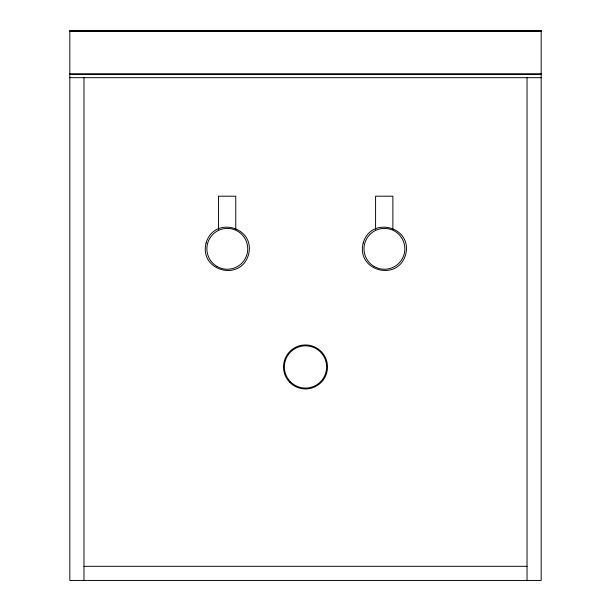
<?xml version="1.0" encoding="UTF-8"?>
<svg xmlns="http://www.w3.org/2000/svg" width="611" height="611" viewBox="0 0 611 611"><rect width="100%" height="100%" fill="white"/><g stroke="black" fill="none" stroke-linecap="round" stroke-linejoin="round"><path stroke-width="0.92" d="M69.83 30.84L541.17 30.84M69.83 31.337L541.17 31.337M69.83 73.755L541.17 73.755M69.83 74.542L541.17 74.542M69.83 77.681L541.17 77.681M83.967 566.313L527.033 566.313M527.033 77.33L527.033 580.45M392.873 229.453L392.873 196.207L375.582 196.207L375.582 229.453M235.762 229.453L235.762 196.207L218.463 196.207L218.463 229.453M83.967 77.33L83.967 580.45M206.06 243.125C198.957 270.963 240.795 282.175 248.555 254.512C255.665 226.673 213.827 215.469 206.06 243.125M363.178 243.125C356.068 270.963 397.906 282.175 405.666 254.512C412.776 226.673 370.938 215.469 363.178 243.125M541.17 30.55L69.83 30.55L69.83 580.45L541.17 580.45L541.17 30.55M374.207 266.511A20.423 20.423 0 0 0 404.849 248.822A20.423 20.423 0 0 0 374.207 231.134A20.423 20.423 0 0 0 374.207 266.511M289.95 382.501A21.996 21.996 0 0 0 326.748 372.641A21.996 21.996 0 0 0 299.81 345.704A21.996 21.996 0 0 0 289.95 382.501M290.561 381.89A21.125 21.125 0 0 0 325.907 372.412A21.125 21.125 0 0 0 300.032 346.544A21.125 21.125 0 0 0 290.561 381.89M217.096 266.511A20.423 20.423 0 0 0 247.73 248.822A20.423 20.423 0 0 0 217.096 231.134A20.423 20.423 0 0 0 217.096 266.511"/></g></svg>
